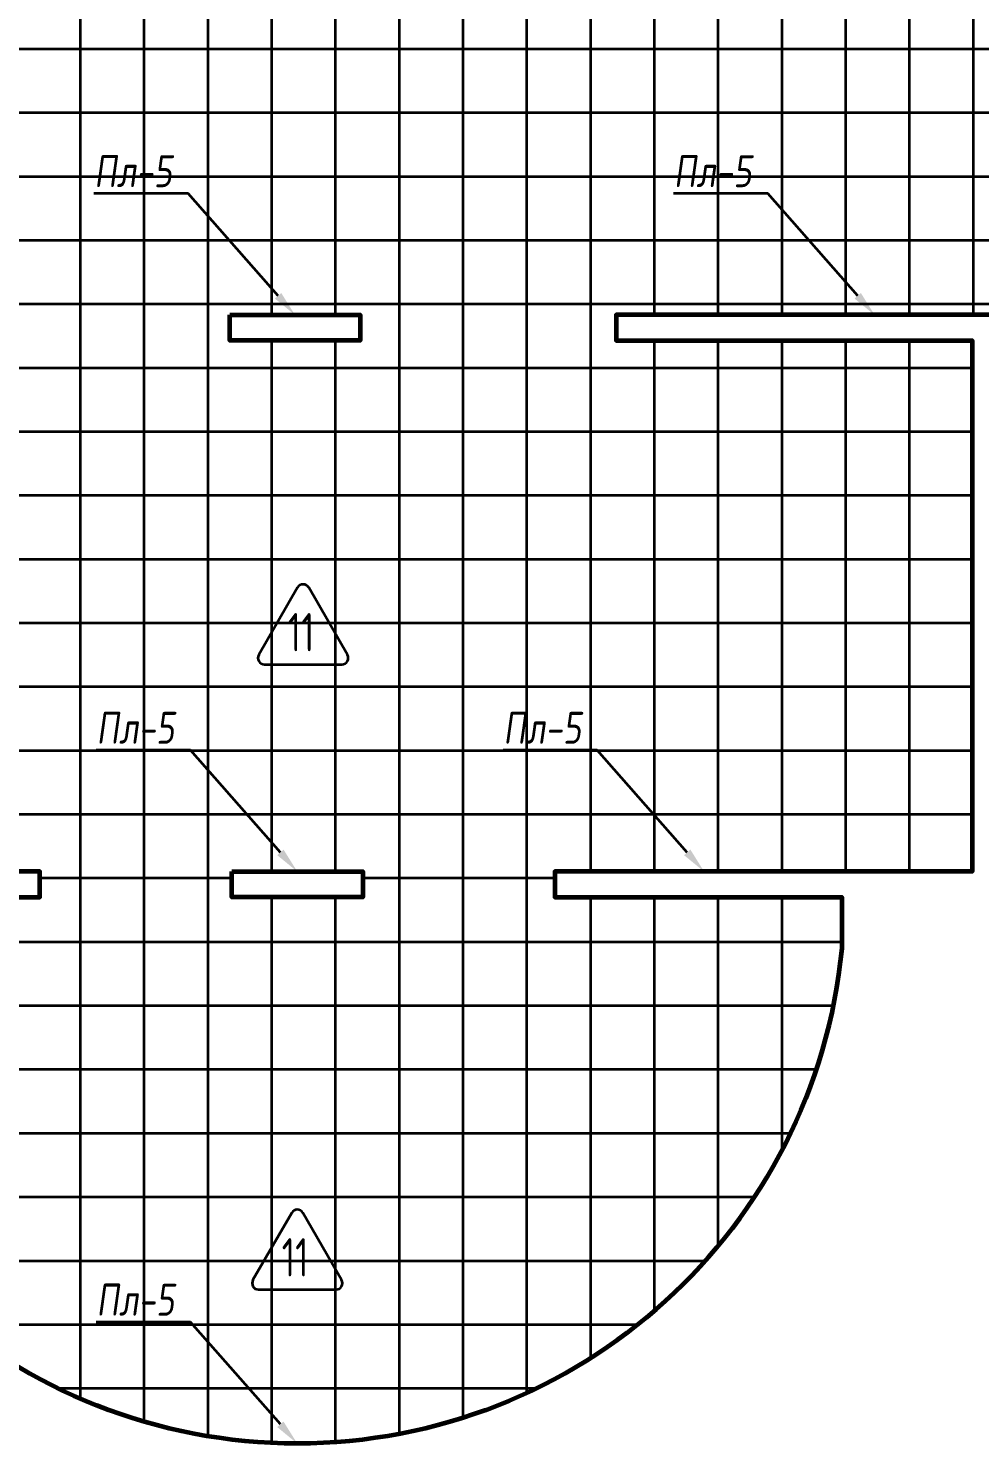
# Model space of a CAD drawing. Header units: millimetres. Extents: x -510890 to 418982, y -118257 to 141350.
# Drawn here: x 93315 to 100751, y -64116 to -53055 of the extents above; entities that cross this region are included whole.
import ezdxf
from ezdxf import colors
from ezdxf.entities.mleader import LeaderData, LeaderLine
from ezdxf.enums import TextEntityAlignment as Align
from ezdxf.math import Vec2, Vec3

# ---------------------------------------------------------------- set-up
doc = ezdxf.new("R2010")
doc.units = ezdxf.units.MM
doc.layers.add('АР_Площадь контур', color=220, linetype='Continuous', lineweight=35, plot=False)
doc.styles.add('ISOCPEUR', font='isocpeur.ttf', dxfattribs={"height": 800})
doc.styles.add('Архитект', font='isocpeur.ttf', dxfattribs={"width": 0.8, "oblique": 8})
pattern_1 = [(90, (2999.9, -126491.3), (-498.475, 0), []), (180, (2999.9, -126491.3), (-6e-14, -498.475), [])]

msp = doc.modelspace()

# ---------------------------------------------------------------- hatches: boundary and pattern name
at = {"layer": 'АР_Площадь контур', "true_color": 0x000000, "transparency": 33554687}
h = msp.add_hatch(dxfattribs=at)
h.set_pattern_fill('ANSI37', color=18, scale=157, angle=45, style=0)
h.set_pattern_definition(pattern_1)
h.paths.add_polyline_path([(83535.1, -51325.6), (83534.8, -47911), (107140, -47911), (107139.6, -51325.6), (101482.4, -51325.6), (101482.4, -51625.6), (103757.4, -51625.6), (103757.4, -52346.8), (108607.4, -52346.8), (108607.4, -55295.6), (82192.4, -55295.6), (82192.4, -52346.8), (86997.4, -52346.8), (86997.4, -51625.6), (92889.4, -51625.6), (92889.4, -51325.6)])
h.paths.add_polyline_path([(96409.4, -51625.6), (96409.4, -51325.6), (94389.4, -51325.6), (94389.4, -51625.6)], flags=0)
h.paths.add_polyline_path([(97909.4, -51325.6), (97909.4, -51625.6), (99482.4, -51625.6), (99482.4, -51325.6)], flags=0)
h = msp.add_hatch(dxfattribs=at)
h.set_pattern_fill('ANSI37', color=18, scale=157, angle=45, style=0)
h.set_pattern_definition(pattern_1)
edge = h.paths.add_edge_path()
edge.add_line((91161.9, -59845.6), (93405.4, -59845.6))
edge.add_line((93405.4, -59845.6), (93405.4, -59645.6))
edge.add_line((93405.4, -59645.6), (94905.4, -59645.6))
edge.add_line((94905.4, -59645.6), (94905.4, -59845.6))
edge.add_line((94905.4, -59845.6), (95929.4, -59845.6))
edge.add_line((95929.4, -59845.6), (95929.4, -59645.6))
edge.add_line((95929.4, -59645.6), (94905.4, -59645.6))
edge.add_line((94905.4, -59645.6), (93405.4, -59645.6))
edge.add_line((93405.4, -59645.6), (90452.4, -59645.6))
edge.add_line((90452.4, -59645.6), (90452.4, -55495.6))
edge.add_line((90452.4, -55495.6), (92889.4, -55495.6))
edge.add_line((92889.4, -55495.6), (92889.4, -55295.6))
edge.add_line((92889.4, -55295.6), (94889.4, -55295.6))
edge.add_line((94889.4, -55295.6), (94889.4, -55495.6))
edge.add_line((94889.4, -55495.6), (95909.4, -55495.6))
edge.add_line((95909.4, -55495.6), (95909.4, -55295.6))
edge.add_line((95909.4, -55295.6), (97909.4, -55295.6))
edge.add_line((97909.4, -55295.6), (97909.4, -55495.6))
edge.add_line((97909.4, -55495.6), (100690.7, -55495.6))
edge.add_line((100690.7, -55495.6), (100690.7, -59645.6))
edge.add_line((100690.7, -59645.6), (97429.4, -59645.6))
edge.add_line((97429.4, -59645.6), (97429.4, -59845.6))
edge.add_line((97429.4, -59845.6), (99672.1, -59845.6))
edge.add_line((99672.1, -59845.6), (99672.1, -60245.6))
edge.add_arc((95417, -59840.9), 4274.3, 185.43366, 354.56634, ccw=False)
edge.add_line((91161.9, -60245.6), (91161.9, -59845.6))

# ---------------------------------------------------------------- linework, layer by layer
at = {"layer": 'АР_Площадь контур', "lineweight": 60}
msp.add_lwpolyline([(101310.8, -55295.6), (97909.4, -55295.6), (97909.4, -55495.6), (100690.7, -55495.6), (100690.7, -59645.6), (97429.4, -59645.6), (97429.4, -59845.6), (99672.1, -59845.6), (99672.1, -60245.6, -0.9093874), (91161.9, -60245.6), (91161.9, -59845.6), (93405.4, -59845.6), (93405.4, -59645.6), (90452.4, -59645.6), (90452.4, -55495.6), (92889.4, -55495.6), (92889.4, -55295.6), (87192.4, -55295.6)], format="xyb", dxfattribs=at)
for points in [[(94889.4, -55295.6), (95909.4, -55295.6), (95909.4, -55495.6), (94889.4, -55495.6)], [(94905.4, -59645.6), (95929.4, -59645.6), (95929.4, -59845.6), (94905.4, -59845.6)]]:
    msp.add_lwpolyline(points, close=True, dxfattribs=at)
at = {"layer": 'АР_Площадь контур', "linetype": 'Continuous'}
for points in [[(95159.8, -58026.3), (95766, -58026.3, 0.5773495), (95809.3, -57951.3), (95506.2, -57426.3, 0.5773541), (95419.6, -57426.3), (95116.5, -57951.3, 0.5773491), (95159.8, -58026.3, 0.0000017)], [(95114.3, -62911.7), (95720.5, -62911.7, 0.5773495), (95763.8, -62836.7), (95460.7, -62311.7, 0.5773541), (95374.1, -62311.7), (95071, -62836.7, 0.5773491), (95114.3, -62911.7, 0.0000017)]]:
    msp.add_lwpolyline(points, format="xyb", dxfattribs=at)

# ---------------------------------------------------------------- texts
at = {"layer": 'АР_Площадь контур', "linetype": 'Continuous', "style": 'ISOCPEUR', "width": 0.7}
for p in [(95446.2, -57924.6), (95400.7, -62810)]:
    msp.add_text('11', height=300, dxfattribs=at).set_placement(p, align=Align.CENTER)

# ---------------------------------------------------------------- leaders
at = {"layer": 'АР_Площадь контур'}
ml = msp.add_multileader_mtext('Standard', dxfattribs=at)
ml.set_content('Пл-5', color=256, style='Архитект')
ml.set_leader_properties(color=256, linetype='ByLayer', lineweight=-1)
ml.build(insert=Vec2(0, 0))
ml.multileader.update_dxf_attribs({"text_left_attachment_type": 6, "text_right_attachment_type": 6, "dogleg_length": 25, "arrow_head_size": 200})
ctx = ml.context
ctx.base_point, ctx.char_height, ctx.arrow_head_size, ctx.landing_gap_size, ctx.plane_origin = Vec3(93728.6, -54346.6), 250, 200, 100, Vec3(80227.9, -55086)
ctx.left_attachment, ctx.right_attachment = 6, 6
notes = []
notes.append((ctx, [(0, (1, 1, 0), (94563.8, -54346.6), (-1, 0), 25, [(1, [(95399.4, -55295.6)], 0, [])])]))
ctx.mtext.insert, ctx.mtext.width, ctx.mtext.defined_height, ctx.mtext.line_spacing_style, ctx.mtext.flow_direction = Vec3(93828.6, -54046.6), 3549.472, 1007.6, 2, 5
ml = msp.add_multileader_mtext('Standard', dxfattribs=at)
ml.set_content('Пл-5', color=256, style='Архитект')
ml.set_leader_properties(color=256, linetype='ByLayer', lineweight=-1)
ml.build(insert=Vec2(0, 0))
ml.multileader.update_dxf_attribs({"text_left_attachment_type": 6, "text_right_attachment_type": 6, "dogleg_length": 25, "arrow_head_size": 200})
ctx = ml.context
ctx.base_point, ctx.char_height, ctx.arrow_head_size, ctx.landing_gap_size, ctx.plane_origin = Vec3(98258.7, -54346.6), 250, 200, 100, Vec3(84758, -55086)
ctx.left_attachment, ctx.right_attachment = 6, 6
notes.append((ctx, [(0, (1, 1, 0), (99093.9, -54346.6), (-1, 0), 25, [(1, [(99929.5, -55295.6)], 0, [])])]))
ctx.mtext.insert, ctx.mtext.width, ctx.mtext.defined_height, ctx.mtext.line_spacing_style, ctx.mtext.flow_direction = Vec3(98358.7, -54046.6), 3549.472, 1007.6, 2, 5
ml = msp.add_multileader_mtext('Standard', dxfattribs=at)
ml.set_content('Пл-5', color=256, style='Архитект')
ml.set_leader_properties(color=256, linetype='ByLayer', lineweight=-1)
ml.build(insert=Vec2(0, 0))
ml.multileader.update_dxf_attribs({"text_left_attachment_type": 6, "text_right_attachment_type": 6, "dogleg_length": 25, "arrow_head_size": 200})
ctx = ml.context
ctx.base_point, ctx.char_height, ctx.arrow_head_size, ctx.landing_gap_size, ctx.plane_origin = Vec3(91482.6, -58696.6), 250, 200, 100, Vec3(77981.9, -59436)
ctx.left_attachment, ctx.right_attachment = 6, 6
notes.append((ctx, [(0, (1, 1, 0), (92317.8, -58696.6), (-1, 0), 25, [(1, [(93153.4, -59645.6)], 0, [])])]))
ctx.mtext.insert, ctx.mtext.width, ctx.mtext.defined_height, ctx.mtext.line_spacing_style, ctx.mtext.flow_direction = Vec3(91582.6, -58396.6), 3549.472, 1007.6, 2, 5
ml = msp.add_multileader_mtext('Standard', dxfattribs=at)
ml.set_content('Пл-5', color=256, style='Архитект')
ml.set_leader_properties(color=256, linetype='ByLayer', lineweight=-1)
ml.build(insert=Vec2(0, 0))
ml.multileader.update_dxf_attribs({"text_left_attachment_type": 6, "text_right_attachment_type": 6, "dogleg_length": 25, "arrow_head_size": 200})
ctx = ml.context
ctx.base_point, ctx.char_height, ctx.arrow_head_size, ctx.landing_gap_size, ctx.plane_origin = Vec3(93746.6, -58696.6), 250, 200, 100, Vec3(80246, -59436)
ctx.left_attachment, ctx.right_attachment = 6, 6
notes.append((ctx, [(0, (1, 1, 0), (94581.9, -58696.6), (-1, 0), 25, [(1, [(95417.4, -59645.6)], 0, [])])]))
ctx.mtext.insert, ctx.mtext.width, ctx.mtext.defined_height, ctx.mtext.line_spacing_style, ctx.mtext.flow_direction = Vec3(93846.6, -58396.6), 3549.472, 1007.6, 2, 5
ml = msp.add_multileader_mtext('Standard', dxfattribs=at)
ml.set_content('Пл-5', color=256, style='Архитект')
ml.set_leader_properties(color=256, linetype='ByLayer', lineweight=-1)
ml.build(insert=Vec2(0, 0))
ml.multileader.update_dxf_attribs({"text_left_attachment_type": 6, "text_right_attachment_type": 6, "dogleg_length": 25, "arrow_head_size": 200})
ctx = ml.context
ctx.base_point, ctx.char_height, ctx.arrow_head_size, ctx.landing_gap_size, ctx.plane_origin = Vec3(96926.3, -58696.6), 250, 200, 100, Vec3(83425.7, -59436)
ctx.left_attachment, ctx.right_attachment = 6, 6
notes.append((ctx, [(0, (1, 1, 0), (97761.6, -58696.6), (-1, 0), 25, [(1, [(98597.1, -59645.6)], 0, [])])]))
ctx.mtext.insert, ctx.mtext.width, ctx.mtext.defined_height, ctx.mtext.line_spacing_style, ctx.mtext.flow_direction = Vec3(97026.3, -58396.6), 3549.472, 1007.6, 2, 5
ml = msp.add_multileader_mtext('Standard', dxfattribs=at)
ml.set_content('Пл-5', color=256, style='Архитект')
ml.set_leader_properties(color=256, linetype='ByLayer', lineweight=-1)
ml.build(insert=Vec2(0, 0))
ml.multileader.update_dxf_attribs({"text_left_attachment_type": 6, "text_right_attachment_type": 6, "dogleg_length": 25, "arrow_head_size": 200})
ctx = ml.context
ctx.base_point, ctx.char_height, ctx.arrow_head_size, ctx.landing_gap_size, ctx.plane_origin = Vec3(93746.2, -63166.1), 250, 200, 100, Vec3(80245.6, -63905.5)
ctx.left_attachment, ctx.right_attachment = 6, 6
notes.append((ctx, [(0, (1, 1, 0), (94581.5, -63166.1), (-1, 0), 25, [(1, [(95417, -64115.1)], 0, [])])]))
ctx.mtext.insert, ctx.mtext.width, ctx.mtext.defined_height, ctx.mtext.line_spacing_style, ctx.mtext.flow_direction = Vec3(93846.2, -62866.1), 3549.472, 1007.6, 2, 5
for ctx, leaders in notes:
    for number, flags, end, landing, length, lines in leaders:
        leader = LeaderData()
        leader.index, (leader.has_last_leader_line, leader.has_dogleg_vector, leader.attachment_direction) = number, flags
        leader.last_leader_point, leader.dogleg_vector, leader.dogleg_length = Vec3(end), Vec3(landing), length
        for number, points, colour, breaks in lines:
            line = LeaderLine()
            line.index, line.vertices, line.color, line.breaks = number, Vec3.list(points), colors.encode_raw_color(colour), breaks
            leader.lines.append(line)
        ctx.leaders.append(leader)

doc.saveas('drawing.dxf')
